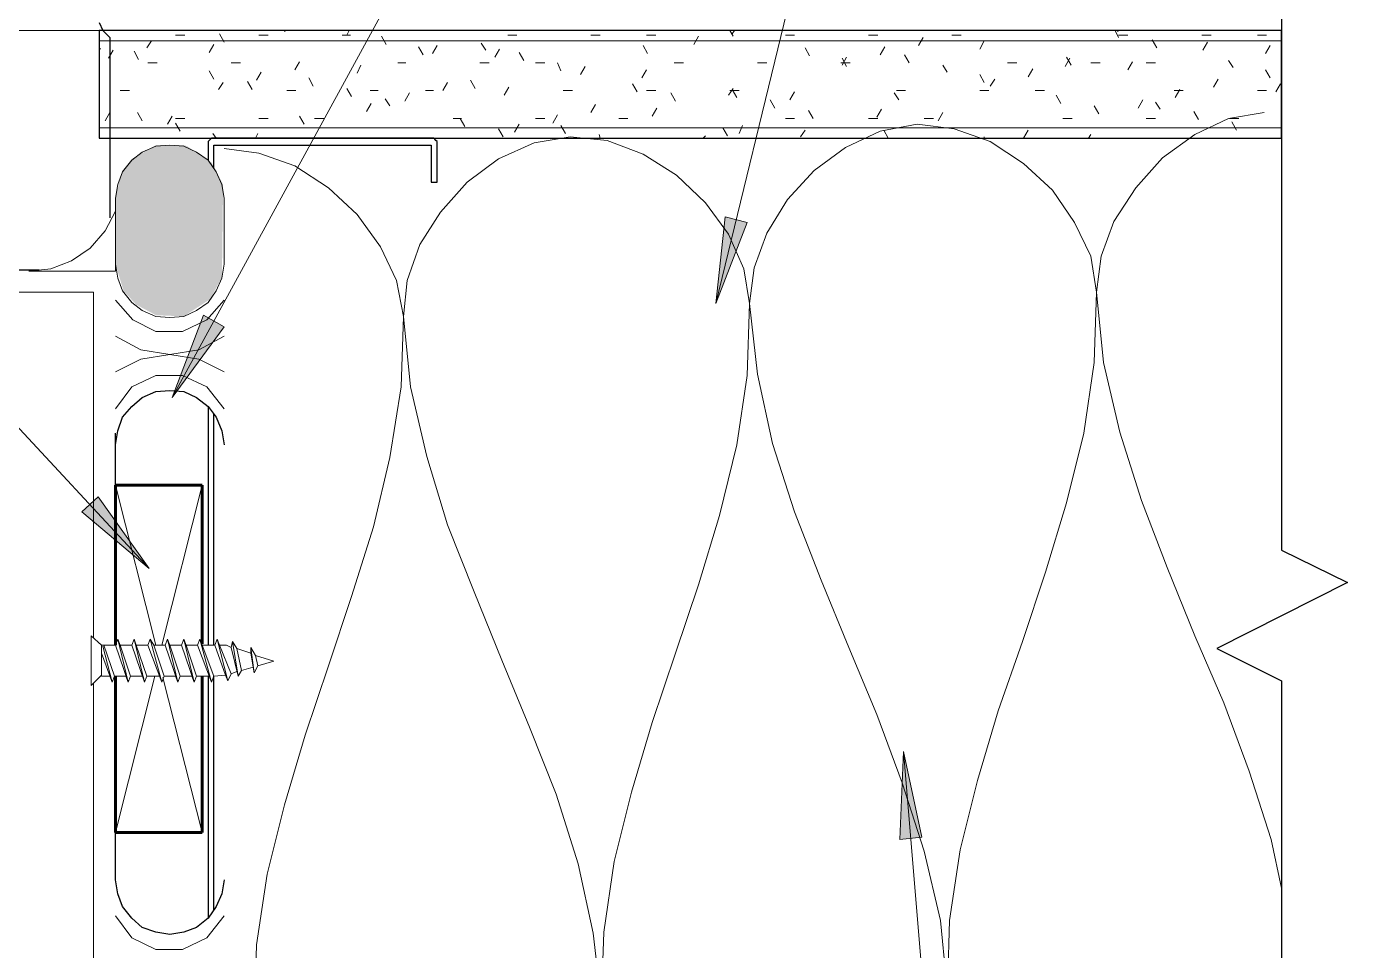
# Model space of a CAD drawing. Header units: inches. Extents: x -6061 to 13621, y -296 to 7483.
# Drawn here: x -4815.1 to -4723.6, y -131.4 to -67.4 of the extents above; entities that cross this region are included whole.
import ezdxf
from ezdxf.xclip import XClip

# ---------------------------------------------------------------- set-up
doc = ezdxf.new("R2010")
doc.units = ezdxf.units.IN
doc.header["$MEASUREMENT"] = 0
doc.header["$XCLIPFRAME"] = 0
doc.layers.get('0').update_dxf_attribs({"linetype": 'CONTINUOUS'})

# ---------------------------------------------------------------- blocks, each defined once
blk = doc.blocks.new('MF151174_16')
at = {"true_color": 0x7f7f7f}
blk.add_hatch(color=8, dxfattribs=at).paths.add_polyline_path([(659.4686519263934, 112.3103308230018), (662.6436518554266, 112.3103308230018), (662.6436518554266, 114.4693307747444), (659.4686519263934, 114.4693307747444)])
blk = doc.blocks.new('MF151124_13')
at = {"true_color": 0x7f7f7f}
blk.add_hatch(color=8, dxfattribs=at).paths.add_polyline_path([(662.6436518554266, 110.6593308599045), (666.6229850998149, 110.6593308599045), (666.6229850998149, 116.9246640531967), (662.6436518554266, 116.9246640531967)])

msp = doc.modelspace()

# ---------------------------------------------------------------- hatches: boundary and pattern name
at = {"true_color": 0x000007}
for points in [[(-4767.316778128486, -86.60904998851873), (-4765.154334689572, -81.00271514688978), (-4766.676054146586, -80.60226265820197)], [(-4804.959312065139, -93.09638030526082), (-4801.355239666948, -88.21085994326987), (-4802.796868626225, -87.40995496589431)], [(-4806.56112201989, -104.9497739704192), (-4810.085103920342, -99.9841631106907), (-4811.206370888668, -101.0253395812789)], [(-4754.342117495003, -117.6040726129531), (-4754.582388988216, -123.6909504410075), (-4753.060669531202, -123.5307694455323)]]:
    msp.add_hatch(color=7, dxfattribs=at).paths.add_polyline_path(points)

# ---------------------------------------------------------------- linework, layer by layer
at = {"color": 7, "linetype": 'Continuous', "lineweight": 9, "true_color": 0x000007}
for p, q in [((-4804.959312065139, -93.09638030526082), (-4754.262026997265, -0.1914029296951867)), ((-4806.56112201989, -104.9497739704192), (-4897.063384463328, -7.479638223812799)), ((-4767.316778128486, -86.60904998851873), (-4754.262026997265, -32.78823550888069)), ((-4810.005013422604, -67.7076925224554), (-4883.928542834369, -67.7076925224554)), ((-4810.005013422604, -68.42850700209337), (-4728.152524734822, -68.42850700209337)), ((-4806.400941024414, -68.42850700209337), (-4806.721303015364, -68.90904998851875)), ((-4804.719040571926, -68.0280545134056), (-4804.078316590025, -68.0280545134056)), ((-4801.355239666948, -68.50859749983096), (-4801.675601657898, -67.94796401566805)), ((-4798.952524734822, -68.0280545134056), (-4798.311800752921, -68.0280545134056)), ((-4797.110443286858, -67.7076925224554), (-4797.190533784596, -67.78778302019293)), ((-4793.186008897717, -68.0280545134056), (-4792.625375413555, -68.0280545134056)), ((-4792.705465911293, -67.7076925224554), (-4792.865646906767, -68.0280545134056)), ((-4790.14256998369, -68.66877849530607), (-4790.462931974641, -68.10814501114316)), ((-4783.254787178261, -69.06923098399386), (-4783.575149169211, -68.58868799756848)), ((-4781.733067721247, -68.0280545134056), (-4781.092343739347, -68.0280545134056)), ((-4775.966551884143, -68.0280545134056), (-4775.325827902242, -68.0280545134056)), ((-4772.12220799274, -68.0280545134056), (-4771.481484010839, -68.0280545134056)), ((-4768.51813559455, -68.10814501114316), (-4768.838497585501, -68.66877849530607)), ((-4766.115420662423, -68.10814501114316), (-4766.355692155636, -67.7076925224554)), ((-4766.035330164686, -67.7076925224554), (-4766.195511160161, -67.94796401566805)), ((-4762.511348264234, -68.0280545134056), (-4761.870624282333, -68.0280545134056)), ((-4756.744832427129, -68.0280545134056), (-4756.104108445229, -68.0280545134056)), ((-4752.980579033464, -68.18823550888072), (-4753.300941024414, -68.74886899304363)), ((-4750.978316590025, -68.0280545134056), (-4750.337592608124, -68.0280545134056)), ((-4748.735782653373, -68.42850700209337), (-4749.056144644323, -68.98914048625628)), ((-4746.333067721247, -67.7076925224554), (-4746.413158218985, -67.7076925224554)), ((-4739.445284915817, -68.18823550888072), (-4739.685556409029, -67.7076925224554)), ((-4739.445284915817, -67.7076925224554), (-4739.525375413555, -67.78778302019293)), ((-4739.445284915817, -68.0280545134056), (-4738.804560933917, -68.0280545134056)), ((-4736.802298490477, -68.90904998851875), (-4737.122660481427, -68.34841650435584)), ((-4733.678769078713, -68.0280545134056), (-4733.038045096812, -68.0280545134056)), ((-4733.278316590025, -68.50859749983096), (-4733.598678580976, -69.06923098399386)), ((-4730.875601657898, -67.7076925224554), (-4730.875601657898, -67.7076925224554)), ((-4729.83442518731, -68.0280545134056), (-4729.19370120541, -68.0280545134056)), ((-4809.924922924867, -68.98914048625628), (-4810.005013422604, -68.90904998851875)), ((-4809.043927449754, -69.06923098399386), (-4809.364289440704, -69.62986446815674)), ((-4807.281936499528, -69.7099549658943), (-4807.602298490478, -69.14932148173139)), ((-4802.076054146586, -68.66877849530607), (-4802.396416137537, -69.22941197946895)), ((-4787.579674056089, -69.38959297494407), (-4787.900036047039, -68.82895949078116)), ((-4786.618588083238, -68.74886899304363), (-4786.938950074188, -69.30950247720651)), ((-4782.29370120541, -68.98914048625628), (-4782.61406319636, -69.54977397041918)), ((-4780.611800752921, -69.79004546363183), (-4780.932162743871, -69.22941197946895)), ((-4772.042117495002, -69.30950247720651), (-4772.362479485953, -68.74886899304363)), ((-4760.829447811744, -69.46968347268162), (-4761.149809802695, -68.90904998851875)), ((-4755.623565458804, -68.82895949078116), (-4755.943927449754, -69.38959297494407)), ((-4753.941665006315, -69.95022645910697), (-4754.262026997265, -69.38959297494407)), ((-4728.953429712197, -68.74886899304363), (-4729.273791703147, -69.30950247720651)), ((-4806.641212517627, -69.95022645910697), (-4806.000488535727, -69.95022645910697)), ((-4800.874696680523, -69.95022645910697), (-4800.233972698623, -69.95022645910697)), ((-4796.149357314007, -69.87013596136941), (-4796.469719304958, -70.43076944553232)), ((-4791.904560933916, -70.11040745458209), (-4792.14483242713, -70.67104093874497)), ((-4789.341665006315, -69.95022645910697), (-4788.781031522152, -69.95022645910697)), ((-4783.655239666949, -69.95022645910697), (-4783.014515685048, -69.95022645910697)), ((-4779.810895775546, -69.95022645910697), (-4779.170171793645, -69.95022645910697)), ((-4778.048904825319, -70.51085994326985), (-4778.289176318533, -69.95022645910697)), ((-4776.367004372831, -70.19049795231962), (-4776.687366363781, -70.75113143648252)), ((-4770.200036047039, -69.95022645910697), (-4769.559312065138, -69.95022645910697)), ((-4764.433520209935, -69.95022645910697), (-4763.792796228035, -69.95022645910697)), ((-4758.667004372831, -69.95022645910697), (-4758.02628039093, -69.95022645910697)), ((-4758.266551884143, -69.54977397041918), (-4758.586913875093, -70.11040745458209)), ((-4758.266551884143, -70.19049795231962), (-4758.586913875093, -69.62986446815674)), ((-4751.298678580975, -70.59095044100741), (-4751.619040571925, -70.11040745458209)), ((-4747.133972698623, -69.95022645910697), (-4746.493248716723, -69.95022645910697)), ((-4745.371981748396, -70.35067894779473), (-4745.692343739346, -70.91131243195764)), ((-4742.809085820794, -69.62986446815674), (-4743.129447811744, -70.19049795231962)), ((-4742.728995323057, -70.11040745458209), (-4743.049357314007, -69.54977397041918)), ((-4741.367456861519, -69.95022645910697), (-4740.726732879618, -69.95022645910697)), ((-4738.484198942966, -69.87013596136941), (-4738.804560933917, -70.43076944553232)), ((-4737.523112970116, -69.95022645910697), (-4736.882388988215, -69.95022645910697)), ((-4731.516325639799, -70.2705884500572), (-4731.836687630749, -69.79004546363183)), ((-4802.076054146586, -71.07149342743276), (-4802.396416137537, -70.51085994326985)), ((-4801.435330164686, -71.31176492064543), (-4801.755692155636, -71.79230790707078)), ((-4799.433067721247, -71.79230790707078), (-4799.753429712197, -71.23167442290787)), ((-4798.792343739347, -70.59095044100741), (-4799.112705730297, -71.15158392517031)), ((-4795.188271341156, -71.55203641385808), (-4795.508633332107, -70.9914029296952)), ((-4785.897773603599, -71.31176492064543), (-4786.21813559455, -71.87239840480831)), ((-4783.975601657899, -71.71221740933319), (-4784.295963648849, -71.15158392517031)), ((-4772.12220799274, -70.43076944553232), (-4772.44256998369, -70.9914029296952)), ((-4748.735782653373, -71.31176492064543), (-4749.056144644323, -70.75113143648252)), ((-4748.014968173736, -71.07149342743276), (-4748.335330164686, -71.55203641385808)), ((-4732.557502110387, -71.07149342743276), (-4732.877864101338, -71.63212691159566)), ((-4728.953429712197, -70.9914029296952), (-4729.273791703147, -70.43076944553232)), ((-4808.563384463328, -71.87239840480831), (-4807.922660481428, -71.87239840480831)), ((-4797.03035278912, -71.87239840480831), (-4796.38962880722, -71.87239840480831)), ((-4792.545284915817, -72.2728508934961), (-4792.865646906767, -71.71221740933319)), ((-4791.263836952016, -71.87239840480831), (-4790.703203467853, -71.87239840480831)), ((-4788.540760028939, -72.03257940028342), (-4788.861122019889, -72.59321288444633)), ((-4787.419493060614, -71.87239840480831), (-4786.85885957645, -71.87239840480831)), ((-4781.652977223509, -71.63212691159566), (-4781.97333921446, -72.19276039575854)), ((-4777.888723829844, -71.87239840480831), (-4777.247999847944, -71.87239840480831)), ((-4772.762931974641, -71.9524889025459), (-4773.083293965591, -71.39185541838299)), ((-4772.12220799274, -71.87239840480831), (-4771.481484010839, -71.87239840480831)), ((-4770.119945549302, -72.59321288444633), (-4770.440307540252, -72.03257940028342)), ((-4766.115420662423, -71.71221740933319), (-4766.435782653374, -72.19276039575854)), ((-4766.355692155636, -71.87239840480831), (-4765.714968173736, -71.87239840480831)), ((-4765.875149169211, -72.35294139123368), (-4766.195511160161, -71.79230790707078)), ((-4761.870624282333, -71.9524889025459), (-4762.190986273283, -72.51312238670877)), ((-4754.662479485953, -72.51312238670877), (-4754.982841476904, -72.03257940028342)), ((-4754.822660481428, -71.87239840480831), (-4754.181936499528, -71.87239840480831)), ((-4749.056144644323, -71.87239840480831), (-4748.415420662423, -71.87239840480831)), ((-4745.211800752921, -71.87239840480831), (-4744.571076771021, -71.87239840480831)), ((-4743.449809802695, -72.75339387992145), (-4743.770171793645, -72.19276039575854)), ((-4735.600941024414, -71.87239840480831), (-4734.960217042514, -71.87239840480831)), ((-4735.200488535726, -71.79230790707078), (-4735.520850526676, -72.35294139123368)), ((-4729.83442518731, -71.87239840480831), (-4729.19370120541, -71.87239840480831)), ((-4728.232615232559, -71.39185541838299), (-4728.55297722351, -71.9524889025459)), ((-4791.183746454279, -72.75339387992145), (-4791.504108445229, -73.31402736408435)), ((-4789.902298490478, -72.91357487539656), (-4790.222660481428, -72.43303188897121)), ((-4775.646189893192, -72.833484377659), (-4775.966551884143, -73.39411786182188)), ((-4771.401393513102, -73.07375587087165), (-4771.721755504052, -73.63438935503456)), ((-4763.232162743871, -73.07375587087165), (-4763.552524734821, -72.51312238670877)), ((-4755.863836952016, -73.15384636860924), (-4756.184198942967, -73.71447985277214)), ((-4740.806823377356, -73.47420835955944), (-4741.127185368306, -72.91357487539656)), ((-4737.763384463328, -72.51312238670877), (-4738.083746454278, -73.07375587087165)), ((-4736.562026997265, -73.15384636860924), (-4736.882388988215, -72.67330338218389)), ((-4809.284198942966, -73.39411786182188), (-4809.604560933916, -73.95475134598479)), ((-4807.041665006315, -73.95475134598479), (-4807.362026997265, -73.39411786182188)), ((-4804.959312065139, -73.63438935503456), (-4805.279674056089, -74.19502283919746)), ((-4804.719040571926, -73.79457035050967), (-4804.078316590025, -73.79457035050967)), ((-4798.952524734822, -73.79457035050967), (-4798.311800752921, -73.79457035050967)), ((-4795.828995323057, -74.19502283919746), (-4796.149357314007, -73.63438935503456)), ((-4795.108180843419, -73.79457035050967), (-4794.467456861518, -73.79457035050967)), ((-4785.497321114912, -73.79457035050967), (-4784.936687630749, -73.79457035050967)), ((-4784.696416137536, -74.35520383467258), (-4785.016778128487, -73.79457035050967)), ((-4779.810895775546, -73.79457035050967), (-4779.170171793645, -73.79457035050967)), ((-4778.289176318533, -73.55429885729703), (-4778.609538309483, -74.1149323414599)), ((-4774.044379938441, -73.79457035050967), (-4773.403655956541, -73.79457035050967)), ((-4762.511348264234, -73.79457035050967), (-4761.870624282333, -73.79457035050967)), ((-4760.589176318532, -73.79457035050967), (-4760.909538309483, -73.23393686634677)), ((-4756.744832427129, -73.79457035050967), (-4756.104108445229, -73.79457035050967)), ((-4752.900488535726, -73.79457035050967), (-4752.259764553826, -73.79457035050967)), ((-4751.619040571925, -73.39411786182188), (-4751.939402562876, -73.95475134598479)), ((-4743.28962880722, -73.79457035050967), (-4742.648904825319, -73.79457035050967)), ((-4737.523112970116, -73.79457035050967), (-4736.882388988215, -73.79457035050967)), ((-4733.919040571926, -73.87466084824726), (-4734.239402562876, -73.31402736408435)), ((-4734.159312065139, -74.91583731883549), (-4731.836687630749, -73.79457035050967)), ((-4731.836687630749, -73.79457035050967), (-4729.353882200885, -73.39411786182188)), ((-4731.756597133011, -73.79457035050967), (-4731.115873151111, -73.79457035050967)), ((-4731.276054146586, -74.59547532788523), (-4731.596416137537, -74.03484184372235)), ((-4810.005013422604, -74.43529433241011), (-4728.152524734822, -74.43529433241011)), ((-4804.398678580976, -74.67556582562281), (-4804.719040571926, -74.1149323414599)), ((-4801.915873151111, -75.15610881204813), (-4802.156144644324, -74.83574682109793)), ((-4799.03261523256, -74.83574682109793), (-4799.192796228034, -75.15610881204813)), ((-4782.053429712198, -75.0760183143106), (-4782.373791703148, -74.5153848301477)), ((-4780.932162743871, -74.19502283919746), (-4781.252524734822, -74.75565632336037)), ((-4777.728542834369, -74.83574682109793), (-4778.048904825319, -74.27511333693502)), ((-4775.325827902242, -75.15610881204813), (-4775.40591839998, -74.91583731883549)), ((-4768.037592608125, -74.99592781657302), (-4768.1977736036, -75.15610881204813)), ((-4766.515873151111, -74.99592781657302), (-4766.836235142062, -74.43529433241011)), ((-4765.474696680523, -74.27511333693502), (-4765.714968173736, -74.83574682109793)), ((-4761.149809802695, -74.59547532788523), (-4761.470171793645, -75.0760183143106)), ((-4758.346642381881, -75.7968327939486), (-4755.943927449754, -74.67556582562281)), ((-4755.943927449754, -74.67556582562281), (-4753.381031522152, -74.19502283919746)), ((-4755.383293965591, -75.15610881204813), (-4755.703655956541, -74.59547532788523)), ((-4753.381031522152, -74.19502283919746), (-4750.81813559455, -74.5153848301477)), ((-4750.81813559455, -74.5153848301477), (-4748.335330164686, -75.3963803052608)), ((-4745.692343739346, -74.59547532788523), (-4746.012705730297, -75.15610881204813)), ((-4741.367456861519, -74.91583731883549), (-4741.527637856993, -75.15610881204813)), ((-4736.40184600179, -76.51764727358659), (-4734.159312065139, -74.91583731883549)), ((-4806.080579033464, -75.71674229621104), (-4807.041665006315, -76.11719478489883)), ((-4805.119493060613, -75.63665179847348), (-4806.080579033464, -75.71674229621104)), ((-4804.158407087762, -75.71674229621104), (-4805.119493060613, -75.63665179847348)), ((-4803.277411612649, -76.11719478489883), (-4804.158407087762, -75.71674229621104)), ((-4801.355239666948, -75.87692329168615), (-4798.952524734822, -76.19728528263639)), ((-4794.707728354731, -75.15610881204813), (-4794.787818852468, -75.15610881204813)), ((-4782.373791703148, -76.59773777132418), (-4779.890986273283, -75.47647080299836)), ((-4779.890986273283, -75.47647080299836), (-4777.408180843418, -75.0760183143106)), ((-4777.408180843418, -75.0760183143106), (-4774.845284915817, -75.31628980752325)), ((-4774.845284915817, -75.31628980752325), (-4772.362479485953, -76.27737578037394)), ((-4760.509085820795, -77.39864274869973), (-4758.346642381881, -75.7968327939486)), ((-4748.735782653373, -75.15610881204813), (-4748.735782653373, -75.0760183143106)), ((-4748.335330164686, -75.3963803052608), (-4746.012705730297, -76.91809976227438)), ((-4807.762479485953, -76.6778282690617), (-4808.403203467853, -77.47873324643729)), ((-4807.041665006315, -76.11719478489883), (-4807.762479485953, -76.6778282690617)), ((-4802.476506635274, -76.6778282690617), (-4803.277411612649, -76.11719478489883)), ((-4801.915873151111, -77.47873324643729), (-4802.476506635274, -76.6778282690617)), ((-4798.952524734822, -76.19728528263639), (-4796.469719304958, -77.0782807577495)), ((-4784.536235142062, -78.19954772607528), (-4782.373791703148, -76.59773777132418)), ((-4772.362479485953, -76.27737578037394), (-4770.039855051564, -77.71900473964993)), ((-4738.243927449754, -78.60000021476307), (-4736.40184600179, -76.51764727358659)), ((-4808.403203467853, -77.47873324643729), (-4808.723565458804, -78.35972872155043)), ((-4801.515420662423, -78.35972872155043), (-4801.915873151111, -77.47873324643729)), ((-4796.469719304958, -77.0782807577495), (-4794.147094870568, -78.60000021476307)), ((-4770.039855051564, -77.71900473964993), (-4768.037592608125, -79.6411766853513)), ((-4762.351167268758, -79.40090519213862), (-4760.509085820795, -77.39864274869973)), ((-4746.012705730297, -76.91809976227438), (-4744.010443286857, -78.76018121023819)), ((-4808.723565458804, -78.35972872155043), (-4808.883746454278, -79.3208146944011)), ((-4801.355239666948, -79.3208146944011), (-4801.515420662423, -78.35972872155043)), ((-4794.147094870568, -78.60000021476307), (-4792.14483242713, -80.44208166272688)), ((-4786.378316590025, -80.28190066725176), (-4784.536235142062, -78.19954772607528)), ((-4739.765646906768, -80.92262464915223), (-4738.243927449754, -78.60000021476307)), ((-4808.883746454278, -79.3208146944011), (-4808.883746454278, -83.88597306544179)), ((-4801.355239666948, -83.88597306544179), (-4801.355239666948, -79.3208146944011)), ((-4763.792796228035, -81.72352962652778), (-4762.351167268758, -79.40090519213862)), ((-4744.010443286857, -78.76018121023819), (-4742.488723829844, -81.00271514688978)), ((-4808.883746454278, -80.2018101695142), (-4809.604560933916, -81.56334863105266)), ((-4808.883746454278, -84.36651605186717), (-4808.883746454278, -80.2018101695142)), ((-4792.14483242713, -80.44208166272688), (-4790.543022472379, -82.68461559937845)), ((-4787.819945549301, -82.52443460390333), (-4786.378316590025, -80.28190066725176)), ((-4768.037592608125, -79.6411766853513), (-4766.435782653374, -81.80362012426534)), ((-4742.488723829844, -81.00271514688978), (-4741.367456861519, -83.32533958127894)), ((-4740.64664238188, -83.32533958127894), (-4739.765646906768, -80.92262464915223)), ((-4809.604560933916, -81.56334863105266), (-4810.645737404505, -82.76470609711603)), ((-4766.435782653374, -81.80362012426534), (-4765.394606182786, -84.20633505639202)), ((-4764.673791703148, -84.12624455865449), (-4763.792796228035, -81.72352962652778)), ((-4810.645737404505, -82.76470609711603), (-4811.927185368306, -83.64570157222914)), ((-4790.543022472379, -82.68461559937845), (-4789.421755504052, -85.0072400337676)), ((-4788.700941024415, -85.0072400337676), (-4787.819945549301, -82.52443460390333)), ((-4811.927185368306, -83.64570157222914), (-4813.368814327581, -84.20633505639202)), ((-4808.883746454278, -83.88597306544179), (-4808.723565458804, -84.84705903829249)), ((-4801.515420662423, -84.84705903829249), (-4801.355239666948, -83.88597306544179)), ((-4764.994153694098, -86.60904998851873), (-4764.673791703148, -84.12624455865449)), ((-4741.367456861519, -83.32533958127894), (-4740.967004372831, -85.80814501114315)), ((-4740.967004372831, -85.80814501114315), (-4740.64664238188, -83.32533958127894)), ((-4813.368814327581, -84.20633505639202), (-4814.890533784595, -84.36651605186717)), ((-4814.890533784595, -84.36651605186717), (-4808.883746454278, -84.36651605186717)), ((-4808.723565458804, -84.84705903829249), (-4808.403203467853, -85.72805451340562)), ((-4801.915873151111, -85.72805451340562), (-4801.515420662423, -84.84705903829249)), ((-4789.421755504052, -85.0072400337676), (-4788.941212517627, -87.49004546363184)), ((-4788.941212517627, -87.49004546363184), (-4788.700941024415, -85.0072400337676)), ((-4765.394606182786, -84.20633505639202), (-4764.994153694098, -86.60904998851873)), ((-4810.405465911292, -85.80814501114315), (-4828.425827902242, -85.80814501114315)), ((-4810.405465911292, -109.7552038346726), (-4810.405465911292, -85.80814501114315)), ((-4808.403203467853, -85.72805451340562), (-4807.762479485953, -86.52895949078118)), ((-4802.476506635274, -86.52895949078118), (-4801.915873151111, -85.72805451340562)), ((-4740.967004372831, -85.80814501114315), (-4741.127185368306, -90.69366537313414)), ((-4740.486461386406, -90.69366537313414), (-4740.967004372831, -85.80814501114315)), ((-4808.883746454278, -86.36877849530606), (-4807.682388988215, -87.73031695684452)), ((-4807.762479485953, -86.52895949078118), (-4807.041665006315, -87.08959297494408)), ((-4803.277411612649, -87.08959297494408), (-4802.476506635274, -86.52895949078118)), ((-4802.556597133012, -87.73031695684452), (-4801.355239666948, -86.36877849530606)), ((-4764.994153694098, -86.60904998851873), (-4765.154334689572, -91.57466084824725)), ((-4764.433520209935, -91.49457035050969), (-4764.994153694098, -86.60904998851873)), ((-4807.682388988215, -87.73031695684452), (-4806.080579033464, -88.5312219342201)), ((-4807.041665006315, -87.08959297494408), (-4806.080579033464, -87.49004546363184)), ((-4806.080579033464, -87.49004546363184), (-4805.119493060613, -87.57013596136943)), ((-4805.119493060613, -87.57013596136943), (-4804.158407087762, -87.49004546363184)), ((-4804.2384975855, -88.5312219342201), (-4802.556597133012, -87.73031695684452)), ((-4804.158407087762, -87.49004546363184), (-4803.277411612649, -87.08959297494408)), ((-4788.941212517627, -87.49004546363184), (-4789.101393513102, -92.3755658256228)), ((-4788.460669531201, -92.3755658256228), (-4788.941212517627, -87.49004546363184)), ((-4806.080579033464, -88.5312219342201), (-4804.2384975855, -88.5312219342201)), ((-4808.883746454278, -88.8515839251703), (-4807.121755504053, -89.812669898021)), ((-4803.117230617175, -89.812669898021), (-4801.355239666948, -88.8515839251703)), ((-4808.883746454278, -91.33438935503457), (-4807.121755504053, -90.45339387992146)), ((-4807.121755504053, -89.812669898021), (-4805.119493060613, -90.13303188897123)), ((-4807.121755504053, -90.45339387992146), (-4805.119493060613, -90.13303188897123)), ((-4805.119493060613, -90.13303188897123), (-4803.117230617175, -89.812669898021)), ((-4805.119493060613, -90.13303188897123), (-4803.117230617175, -90.45339387992146)), ((-4803.117230617175, -90.45339387992146), (-4801.355239666948, -91.33438935503457)), ((-4741.127185368306, -90.69366537313414), (-4741.847999847943, -95.57918573512507)), ((-4739.365194418079, -95.49909523738754), (-4740.486461386406, -90.69366537313414)), ((-4808.883746454278, -93.89728528263637), (-4807.762479485953, -92.3755658256228)), ((-4807.762479485953, -92.3755658256228), (-4806.080579033464, -91.57466084824725)), ((-4806.080579033464, -91.57466084824725), (-4804.2384975855, -91.57466084824725)), ((-4804.2384975855, -91.57466084824725), (-4802.556597133012, -92.3755658256228)), ((-4802.556597133012, -92.3755658256228), (-4801.355239666948, -93.89728528263637)), ((-4789.101393513102, -92.3755658256228), (-4789.902298490478, -97.26108618761376)), ((-4787.339402562876, -97.1809956898762), (-4788.460669531201, -92.3755658256228)), ((-4765.154334689572, -91.57466084824725), (-4765.875149169211, -96.38009071250065)), ((-4763.392343739346, -96.30000021476309), (-4764.433520209935, -91.49457035050969)), ((-4741.847999847943, -95.57918573512507), (-4743.049357314007, -100.3846155993785)), ((-4737.843474961066, -100.2244346039033), (-4739.365194418079, -95.49909523738754)), ((-4765.875149169211, -96.38009071250065), (-4767.076506635274, -101.2656110744916)), ((-4761.870624282333, -101.0253395812789), (-4763.392343739346, -96.30000021476309)), ((-4789.902298490478, -97.26108618761376), (-4791.023565458803, -102.0665160518672)), ((-4785.897773603599, -101.906335056392), (-4787.339402562876, -97.1809956898762)), ((-4806.080579033464, -110.2357468210979), (-4808.883746454278, -99.18325813331512)), ((-4802.876959123962, -99.18325813331512), (-4805.680126544777, -110.2357468210979)), ((-4743.049357314007, -100.3846155993785), (-4744.490986273283, -105.1900454636319)), ((-4736.08148401084, -104.8696834726816), (-4737.843474961066, -100.2244346039033)), ((-4767.076506635274, -101.2656110744916), (-4768.51813559455, -106.071040938745)), ((-4760.028542834369, -105.7506789477948), (-4761.870624282333, -101.0253395812789)), ((-4791.023565458803, -102.0665160518672), (-4792.545284915817, -106.8719459161206)), ((-4784.055692155636, -106.5515839251703), (-4785.897773603599, -101.906335056392)), ((-4734.159312065139, -109.5950228391975), (-4736.08148401084, -104.8696834726816)), ((-4768.51813559455, -106.071040938745), (-4770.119945549302, -110.7963803052608)), ((-4758.106370888668, -110.395927816573), (-4760.028542834369, -105.7506789477948)), ((-4744.490986273283, -105.1900454636319), (-4746.092796228035, -109.9954753278853)), ((-4792.545284915817, -106.8719459161206), (-4794.147094870568, -111.6773757803739)), ((-4782.133520209934, -111.2769232916862), (-4784.055692155636, -106.5515839251703)), ((-4809.844832427129, -110.2357468210979), (-4810.565646906767, -109.5950228391975)), ((-4810.565646906767, -109.5950228391975), (-4810.565646906767, -113.0389142419124)), ((-4732.157049621699, -114.2402717079758), (-4734.159312065139, -109.5950228391975)), ((-4809.844832427129, -110.2357468210979), (-4809.844832427129, -112.3981902600119)), ((-4808.883746454278, -110.2357468210979), (-4809.844832427129, -110.2357468210979)), ((-4809.844832427129, -112.3180997622744), (-4809.844832427129, -110.2357468210979)), ((-4809.764741929392, -110.3158373188355), (-4809.124017947492, -112.7986427486997)), ((-4808.963836952016, -112.3981902600119), (-4809.684651431654, -110.2357468210979)), ((-4808.723565458804, -109.8352943324101), (-4808.883746454278, -110.2357468210979)), ((-4808.002750979165, -112.7986427486997), (-4808.883746454278, -110.2357468210979)), ((-4808.563384463328, -110.2357468210979), (-4808.723565458804, -109.8352943324101)), ((-4808.723565458804, -109.8352943324101), (-4808.002750979165, -112.7986427486997)), ((-4807.762479485953, -110.2357468210979), (-4808.563384463328, -110.2357468210979)), ((-4807.84256998369, -112.3981902600119), (-4808.563384463328, -110.2357468210979)), ((-4807.602298490478, -109.8352943324101), (-4807.762479485953, -110.2357468210979)), ((-4806.88148401084, -112.7986427486997), (-4807.762479485953, -110.2357468210979)), ((-4807.442117495002, -110.2357468210979), (-4807.602298490478, -109.8352943324101)), ((-4807.602298490478, -109.8352943324101), (-4806.88148401084, -112.7986427486997)), ((-4806.641212517627, -110.2357468210979), (-4807.442117495002, -110.2357468210979)), ((-4806.721303015364, -112.3981902600119), (-4807.442117495002, -110.2357468210979)), ((-4806.481031522152, -109.8352943324101), (-4806.641212517627, -110.2357468210979)), ((-4805.680126544777, -112.7986427486997), (-4806.641212517627, -110.2357468210979)), ((-4806.240760028939, -110.2357468210979), (-4806.481031522152, -109.8352943324101)), ((-4806.481031522152, -109.8352943324101), (-4805.680126544777, -112.7986427486997)), ((-4805.439855051563, -110.2357468210979), (-4806.240760028939, -110.2357468210979)), ((-4805.519945549301, -112.3981902600119), (-4806.240760028939, -110.2357468210979)), ((-4805.279674056089, -109.8352943324101), (-4805.439855051563, -110.2357468210979)), ((-4804.55885957645, -112.7986427486997), (-4805.439855051563, -110.2357468210979)), ((-4805.119493060613, -110.2357468210979), (-4805.279674056089, -109.8352943324101)), ((-4805.279674056089, -109.8352943324101), (-4804.55885957645, -112.7986427486997)), ((-4804.318588083238, -110.2357468210979), (-4805.119493060613, -110.2357468210979)), ((-4805.119493060613, -110.2357468210979), (-4804.398678580976, -112.3981902600119)), ((-4804.158407087762, -109.8352943324101), (-4804.318588083238, -110.2357468210979)), ((-4803.437592608125, -112.7986427486997), (-4804.318588083238, -110.2357468210979)), ((-4803.998226092288, -110.2357468210979), (-4804.158407087762, -109.8352943324101)), ((-4804.158407087762, -109.8352943324101), (-4803.437592608125, -112.7986427486997)), ((-4803.197321114912, -110.2357468210979), (-4803.998226092288, -110.2357468210979)), ((-4803.277411612649, -112.3981902600119), (-4803.998226092288, -110.2357468210979)), ((-4803.037140119437, -109.8352943324101), (-4803.197321114912, -110.2357468210979)), ((-4802.236235142062, -112.7986427486997), (-4803.197321114912, -110.2357468210979)), ((-4802.876959123962, -110.2357468210979), (-4803.037140119437, -109.8352943324101)), ((-4803.037140119437, -109.8352943324101), (-4802.236235142062, -112.7986427486997)), ((-4801.995963648848, -110.2357468210979), (-4802.876959123962, -110.2357468210979)), ((-4802.076054146586, -112.3981902600119), (-4802.876959123962, -110.2357468210979)), ((-4801.835782653374, -109.8352943324101), (-4801.995963648848, -110.2357468210979)), ((-4801.275149169211, -112.3180997622744), (-4801.995963648848, -110.2357468210979)), ((-4801.675601657898, -110.2357468210979), (-4801.835782653374, -109.8352943324101)), ((-4801.835782653374, -109.8352943324101), (-4801.114968173735, -112.7185522509622)), ((-4801.195058671474, -110.2357468210979), (-4801.675601657898, -110.2357468210979)), ((-4800.874696680523, -112.2380092645369), (-4801.675601657898, -110.2357468210979)), ((-4800.874696680523, -110.395927816573), (-4801.195058671474, -110.2357468210979)), ((-4800.794606182785, -109.9954753278853), (-4800.874696680523, -110.395927816573)), ((-4800.874696680523, -110.395927816573), (-4800.394153694097, -112.3981902600119)), ((-4800.474244191835, -110.4760183143106), (-4800.794606182785, -109.9954753278853)), ((-4800.394153694097, -112.3981902600119), (-4800.794606182785, -109.9954753278853)), ((-4799.513158218984, -110.7963803052608), (-4800.474244191835, -110.4760183143106)), ((-4800.474244191835, -110.4760183143106), (-4800.153882200885, -111.9977377713242)), ((-4799.192796228034, -110.956561300736), (-4799.513158218984, -110.395927816573)), ((-4799.513158218984, -110.395927816573), (-4799.513158218984, -110.7963803052608)), ((-4799.513158218984, -110.395927816573), (-4799.272886725772, -112.1579187667993)), ((-4756.184198942967, -115.0411766853513), (-4758.106370888668, -110.395927816573)), ((-4746.092796228035, -109.9954753278853), (-4747.774696680523, -114.8009051921387)), ((-4809.124017947492, -112.7986427486997), (-4809.844832427129, -110.7963803052608)), ((-4799.35297722351, -111.7574662781115), (-4799.513158218984, -110.7963803052608)), ((-4797.911348264233, -111.3570137894237), (-4799.192796228034, -110.956561300736)), ((-4799.192796228034, -110.956561300736), (-4799.03261523256, -111.6773757803739)), ((-4799.03261523256, -111.6773757803739), (-4797.911348264233, -111.3570137894237)), ((-4780.211348264233, -115.9221721604645), (-4782.133520209934, -111.2769232916862)), ((-4770.119945549302, -110.7963803052608), (-4771.721755504052, -115.6018101695142)), ((-4810.565646906767, -113.0389142419124), (-4809.844832427129, -112.3180997622744)), ((-4809.844832427129, -112.3981902600119), (-4809.284198942966, -112.3981902600119)), ((-4809.284198942966, -112.3981902600119), (-4809.124017947492, -112.7986427486997)), ((-4809.124017947492, -112.7986427486997), (-4808.963836952016, -112.3981902600119)), ((-4808.963836952016, -112.3981902600119), (-4808.162931974641, -112.3981902600119)), ((-4806.160669531202, -112.3981902600119), (-4808.883746454278, -123.2104074545821)), ((-4808.162931974641, -112.3981902600119), (-4808.002750979165, -112.7986427486997)), ((-4808.002750979165, -112.7986427486997), (-4807.84256998369, -112.3981902600119)), ((-4807.84256998369, -112.3981902600119), (-4806.961574508578, -112.3981902600119)), ((-4806.961574508578, -112.3981902600119), (-4806.88148401084, -112.7986427486997)), ((-4806.88148401084, -112.7986427486997), (-4806.721303015364, -112.3981902600119)), ((-4806.721303015364, -112.3981902600119), (-4805.840307540251, -112.3981902600119)), ((-4805.840307540251, -112.3981902600119), (-4805.680126544777, -112.7986427486997)), ((-4805.680126544777, -112.7986427486997), (-4805.519945549301, -112.3981902600119)), ((-4802.876959123962, -123.2104074545821), (-4805.600036047039, -112.4782807577495)), ((-4805.519945549301, -112.3981902600119), (-4804.719040571926, -112.3981902600119)), ((-4804.719040571926, -112.3981902600119), (-4804.55885957645, -112.7986427486997)), ((-4804.55885957645, -112.7986427486997), (-4804.398678580976, -112.3981902600119)), ((-4804.398678580976, -112.3981902600119), (-4803.5977736036, -112.3981902600119)), ((-4803.5977736036, -112.3981902600119), (-4803.437592608125, -112.7986427486997)), ((-4803.437592608125, -112.7986427486997), (-4803.277411612649, -112.3981902600119)), ((-4803.277411612649, -112.3981902600119), (-4802.396416137537, -112.3981902600119)), ((-4802.396416137537, -112.3981902600119), (-4802.236235142062, -112.7986427486997)), ((-4802.236235142062, -112.7986427486997), (-4802.076054146586, -112.3981902600119)), ((-4802.076054146586, -112.3981902600119), (-4801.275149169211, -112.3180997622744)), ((-4801.275149169211, -112.3180997622744), (-4801.114968173735, -112.7185522509622)), ((-4801.114968173735, -112.7185522509622), (-4800.874696680523, -112.2380092645369)), ((-4800.874696680523, -112.2380092645369), (-4800.474244191835, -112.0778282690617)), ((-4800.474244191835, -111.9977377713242), (-4800.394153694097, -112.3981902600119)), ((-4800.394153694097, -112.3981902600119), (-4800.153882200885, -111.9977377713242)), ((-4800.153882200885, -111.9977377713242), (-4799.35297722351, -111.7574662781115)), ((-4799.35297722351, -111.7574662781115), (-4799.272886725772, -112.1579187667993)), ((-4799.272886725772, -112.1579187667993), (-4799.03261523256, -111.6773757803739)), ((-4794.147094870568, -111.6773757803739), (-4795.748904825319, -116.4828056446273)), ((-4810.405465911292, -136.8257920699667), (-4810.405465911292, -112.8787332464373)), ((-4730.395058671473, -118.9656110744916), (-4732.157049621699, -114.2402717079758)), ((-4754.42220799274, -119.7665160518672), (-4756.184198942967, -115.0411766853513)), ((-4747.774696680523, -114.8009051921387), (-4749.216325639799, -119.6063350563921)), ((-4778.369266816269, -120.5674210292428), (-4780.211348264233, -115.9221721604645)), ((-4771.721755504052, -115.6018101695142), (-4773.163384463329, -120.4072400337676)), ((-4795.748904825319, -116.4828056446273), (-4797.190533784596, -121.2882355088807)), ((-4754.342117495003, -117.6040726129531), (-4747.774696680523, -195.9325794002835)), ((-4752.900488535726, -124.491855418383), (-4754.42220799274, -119.7665160518672)), ((-4749.216325639799, -119.6063350563921), (-4750.417683105862, -124.4117649206455)), ((-4728.87333921446, -123.6909504410075), (-4730.395058671473, -118.9656110744916)), ((-4776.847547359256, -125.3728508934961), (-4778.369266816269, -120.5674210292428)), ((-4773.163384463329, -120.4072400337676), (-4774.364741929392, -125.212669898021)), ((-4797.190533784596, -121.2882355088807), (-4798.391891250659, -126.0936653731341)), ((-4728.152524734822, -127.0547513459848), (-4728.87333921446, -123.6909504410075)), ((-4774.364741929392, -125.212669898021), (-4775.08555640903, -130.098190260012)), ((-4751.779221567401, -129.2972852826364), (-4752.900488535726, -124.491855418383)), ((-4750.417683105862, -124.4117649206455), (-4751.1384975855, -129.2972852826364)), ((-4798.391891250659, -126.0936653731341), (-4799.112705730297, -130.9791857351251)), ((-4775.806370888668, -130.1782807577495), (-4776.847547359256, -125.3728508934961)), ((-4808.883746454278, -128.9769232916862), (-4807.762479485953, -130.4986427486998)), ((-4802.556597133012, -130.4986427486998), (-4801.355239666948, -128.9769232916862)), ((-4751.298678580975, -134.1828056446273), (-4751.779221567401, -129.2972852826364)), ((-4751.1384975855, -129.2972852826364), (-4751.298678580975, -134.1828056446273)), ((-4807.762479485953, -130.4986427486998), (-4806.080579033464, -131.2995477260753)), ((-4804.2384975855, -131.2995477260753), (-4802.556597133012, -130.4986427486998)), ((-4775.245737404504, -135.0638011197405), (-4775.806370888668, -130.1782807577495)), ((-4775.08555640903, -130.098190260012), (-4775.245737404504, -135.0638011197405)), ((-4806.080579033464, -131.2995477260753), (-4804.2384975855, -131.2995477260753)), ((-4799.112705730297, -130.9791857351251), (-4799.272886725772, -135.8647060971161))]:
    msp.add_line(p, q, dxfattribs=at)
at = {"color": 7, "linetype": 'Continuous', "lineweight": 30, "true_color": 0x000007}
for p, q in [((-4728.152524734822, -60.17918573512506), (-4728.152524734822, -103.6683260066183)), ((-4810.005013422604, -67.1470590382925), (-4809.764741929392, -67.7076925224554)), ((-4728.152524734822, -67.7076925224554), (-4810.005013422604, -67.7076925224554)), ((-4810.005013422604, -67.7076925224554), (-4810.005013422604, -75.15610881204813)), ((-4809.764741929392, -67.7076925224554), (-4809.284198942966, -68.18823550888072)), ((-4809.284198942966, -68.18823550888072), (-4809.284198942966, -80.68235315593955)), ((-4728.152524734822, -75.15610881204813), (-4728.152524734822, -67.7076925224554)), ((-4810.005013422604, -75.15610881204813), (-4728.152524734822, -75.15610881204813)), ((-4802.396416137537, -75.31628980752325), (-4802.476506635274, -75.3963803052608)), ((-4802.476506635274, -75.3963803052608), (-4802.476506635274, -75.47647080299836)), ((-4802.476506635274, -75.47647080299836), (-4802.476506635274, -75.55656130073592)), ((-4802.476506635274, -75.55656130073592), (-4802.476506635274, -76.6778282690617)), ((-4802.316325639799, -75.23619930978572), (-4802.396416137537, -75.31628980752325)), ((-4802.236235142062, -75.15610881204813), (-4802.316325639799, -75.23619930978572)), ((-4802.076054146586, -75.15610881204813), (-4802.236235142062, -75.15610881204813)), ((-4786.938950074188, -75.15610881204813), (-4802.076054146586, -75.15610881204813)), ((-4802.076054146586, -77.23846175322461), (-4802.076054146586, -75.63665179847348)), ((-4802.076054146586, -75.63665179847348), (-4787.019040571926, -75.63665179847348)), ((-4787.019040571926, -75.63665179847348), (-4787.019040571926, -78.19954772607528)), ((-4786.85885957645, -75.15610881204813), (-4786.938950074188, -75.15610881204813)), ((-4786.778769078714, -75.23619930978572), (-4786.85885957645, -75.15610881204813)), ((-4786.698678580976, -75.31628980752325), (-4786.778769078714, -75.23619930978572)), ((-4786.618588083238, -75.3963803052608), (-4786.698678580976, -75.31628980752325)), ((-4786.618588083238, -75.47647080299836), (-4786.618588083238, -75.3963803052608)), ((-4786.618588083238, -75.55656130073592), (-4786.618588083238, -75.47647080299836)), ((-4786.618588083238, -78.19954772607528), (-4786.618588083238, -75.55656130073592)), ((-4787.019040571926, -78.19954772607528), (-4786.618588083238, -78.19954772607528)), ((-4814.169719304957, -84.28642555412961), (-4829.867456861519, -84.28642555412961)), ((-4807.762479485953, -93.73710428716129), (-4807.041665006315, -93.09638030526082)), ((-4807.041665006315, -93.09638030526082), (-4806.080579033464, -92.69592781657303)), ((-4806.080579033464, -92.69592781657303), (-4805.119493060613, -92.61583731883547)), ((-4805.119493060613, -92.61583731883547), (-4804.158407087762, -92.69592781657303)), ((-4804.158407087762, -92.69592781657303), (-4803.277411612649, -93.09638030526082)), ((-4803.277411612649, -93.09638030526082), (-4802.476506635274, -93.73710428716129)), ((-4808.403203467853, -94.45791876679928), (-4807.762479485953, -93.73710428716129)), ((-4802.476506635274, -93.73710428716129), (-4802.476506635274, -110.2357468210979)), ((-4802.476506635274, -93.73710428716129), (-4801.915873151111, -94.45791876679928)), ((-4808.723565458804, -95.41900473964995), (-4808.403203467853, -94.45791876679928)), ((-4802.076054146586, -110.2357468210979), (-4802.076054146586, -94.2176472735866)), ((-4801.915873151111, -94.45791876679928), (-4801.515420662423, -95.41900473964995)), ((-4808.883746454278, -96.38009071250065), (-4808.723565458804, -95.41900473964995)), ((-4808.883746454278, -110.2357468210979), (-4808.883746454278, -95.57918573512507)), ((-4801.515420662423, -95.41900473964995), (-4801.355239666948, -96.38009071250065)), ((-4728.152524734822, -103.6683260066183), (-4723.587366363781, -105.9108599432699)), ((-4723.587366363781, -105.9108599432699), (-4732.637592608125, -110.4760183143106)), ((-4732.637592608125, -110.4760183143106), (-4728.152524734822, -112.7185522509622)), ((-4808.883746454278, -126.4941178618219), (-4808.883746454278, -112.3981902600119)), ((-4802.476506635274, -112.3981902600119), (-4802.476506635274, -129.1371042871613)), ((-4802.076054146586, -128.5764708029984), (-4802.076054146586, -112.3981902600119)), ((-4728.152524734822, -112.7185522509622), (-4728.152524734822, -156.2076925224554)), ((-4808.723565458804, -127.4552038346726), (-4808.883746454278, -126.4941178618219)), ((-4801.355239666948, -126.4941178618219), (-4801.515420662423, -127.4552038346726)), ((-4808.403203467853, -128.3361993097857), (-4808.723565458804, -127.4552038346726)), ((-4801.515420662423, -127.4552038346726), (-4801.915873151111, -128.3361993097857)), ((-4807.762479485953, -129.1371042871613), (-4808.403203467853, -128.3361993097857)), ((-4801.915873151111, -128.3361993097857), (-4802.476506635274, -129.1371042871613)), ((-4807.041665006315, -129.7778282690617), (-4807.762479485953, -129.1371042871613)), ((-4806.080579033464, -130.098190260012), (-4807.041665006315, -129.7778282690617)), ((-4803.277411612649, -129.7778282690617), (-4804.158407087762, -130.098190260012)), ((-4802.476506635274, -129.1371042871613), (-4803.277411612649, -129.7778282690617)), ((-4805.119493060613, -130.2583712554871), (-4806.080579033464, -130.098190260012)), ((-4804.158407087762, -130.098190260012), (-4805.119493060613, -130.2583712554871))]:
    msp.add_line(p, q, dxfattribs=at)
at = {"color": 7, "linetype": 'Continuous', "lineweight": 60, "true_color": 0x000007}
for p, q in [((-4808.883746454278, -99.18325813331512), (-4802.876959123962, -99.18325813331512)), ((-4808.883746454278, -110.2357468210979), (-4808.883746454278, -99.18325813331512)), ((-4802.876959123962, -99.18325813331512), (-4802.876959123962, -110.1556563233604)), ((-4808.883746454278, -123.2104074545821), (-4808.883746454278, -112.3981902600119)), ((-4802.876959123962, -112.3981902600119), (-4802.876959123962, -123.2104074545821)), ((-4802.876959123962, -123.2104074545821), (-4808.883746454278, -123.2104074545821))]:
    msp.add_line(p, q, dxfattribs=at)
at = {"color": 7, "linetype": 'Continuous', "lineweight": 9, "true_color": 0x000007}
for points in [[(-4767.316778128486, -86.60904998851873), (-4765.154334689572, -81.00271514688978), (-4766.676054146586, -80.60226265820197)], [(-4804.959312065139, -93.09638030526082), (-4801.355239666948, -88.21085994326987), (-4802.796868626225, -87.40995496589431)], [(-4806.56112201989, -104.9497739704192), (-4810.085103920342, -99.9841631106907), (-4811.206370888668, -101.0253395812789)], [(-4754.342117495003, -117.6040726129531), (-4754.582388988216, -123.6909504410075), (-4753.060669531202, -123.5307694455323)]]:
    msp.add_lwpolyline(points, close=True, dxfattribs=at)

# ---------------------------------------------------------------- block references
at = {"color": 7, "true_color": 0xffffff}
ref = msp.add_blockref('MF151124_13', (-6062.540307540252, -296.8466065496048), dxfattribs=dict(at, xscale=1.8919015636469, yscale=1.8919015636469, zscale=1.8919015636469))
XClip(ref).set_block_clipping_path([(664.1253184889754, 116.9246640531967), (663.2363185088461, 116.4166640645514), (662.8976518497492, 115.9933307406803), (662.6436518554266, 115.0196640957768), (662.6436518554266, 112.5643308173244), (662.9399851821363, 111.5906641724209), (663.4056518383945, 111.0826641837756), (664.1253184889754, 110.7016641922916), (665.1413184662661, 110.6593308599045), (666.1149851111695, 111.2943308457111), (666.5383184350407, 112.0986641610662), (666.5806517674278, 115.485330752035), (666.1573184435566, 116.2896640673901), (665.2683184634274, 116.8823307208096), (665.1413184662661, 116.9246640531967)])
ref = msp.add_blockref('MF151174_16', (-6062.540307540252, -296.8466065496048), dxfattribs=dict(at, xscale=1.8919015636469, yscale=1.8919015636469, zscale=1.8919015636469))
XClip(ref).set_block_clipping_path([(662.6013185230395, 114.4693307747444), (662.2203185315554, 113.7073307917764), (661.6276518781359, 113.1146641383569), (660.5269852360711, 112.5219974849373), (659.4686519263934, 112.3526641553889), (662.6436518554266, 112.3103308230018), (662.6436518554266, 114.4693307747444)])

doc.saveas('drawing.dxf')
